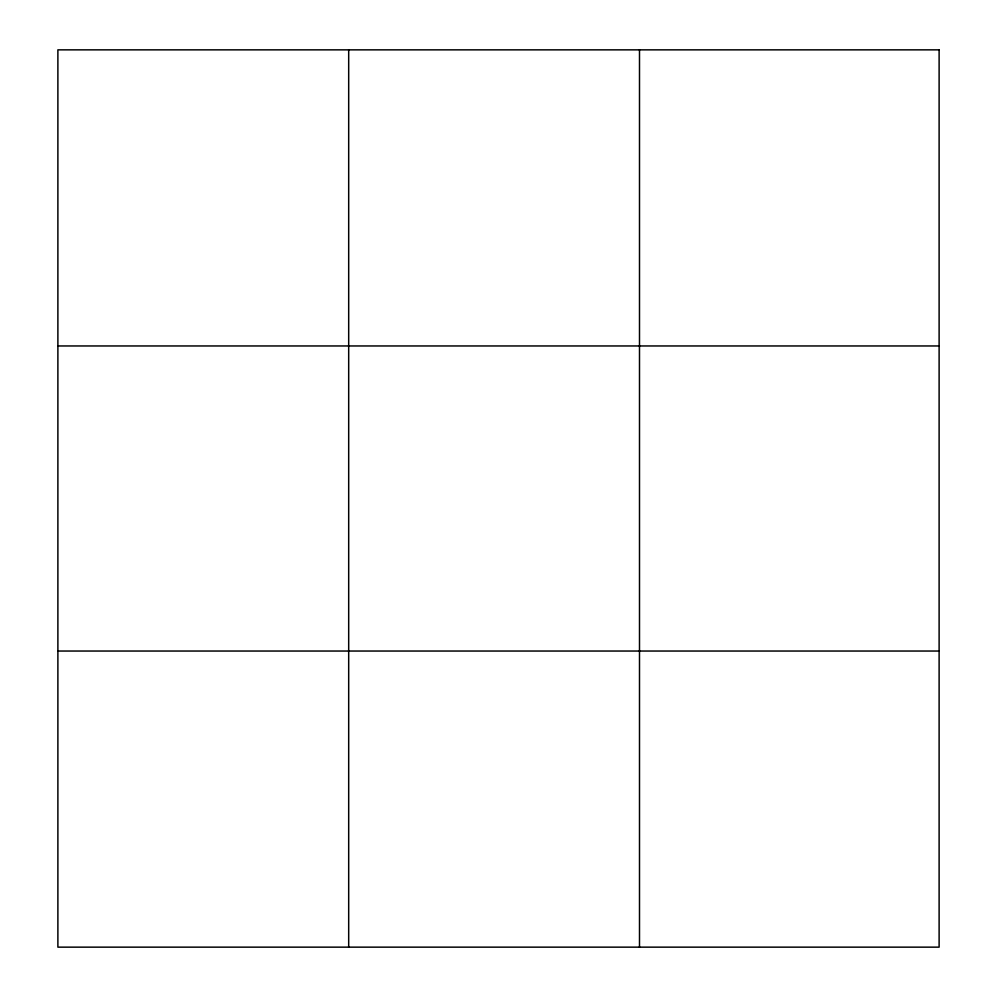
<?xml version="1.0" encoding="UTF-8"?>
<svg xmlns="http://www.w3.org/2000/svg" width="997" height="997" viewBox="0 0 997 997"><rect width="100%" height="100%" fill="white"/><g stroke="black" fill="none" stroke-linecap="round" stroke-linejoin="round"><path stroke-width="1.5" d="M348.688 947.15L348.688 49.85M639.501 947.15L639.501 49.85M57.888 345.959L939.112 345.959M57.888 651.041L939.112 651.041M939.112 49.85L939.112 947.15L57.888 947.15L57.888 49.85L939.112 49.85"/></g></svg>
